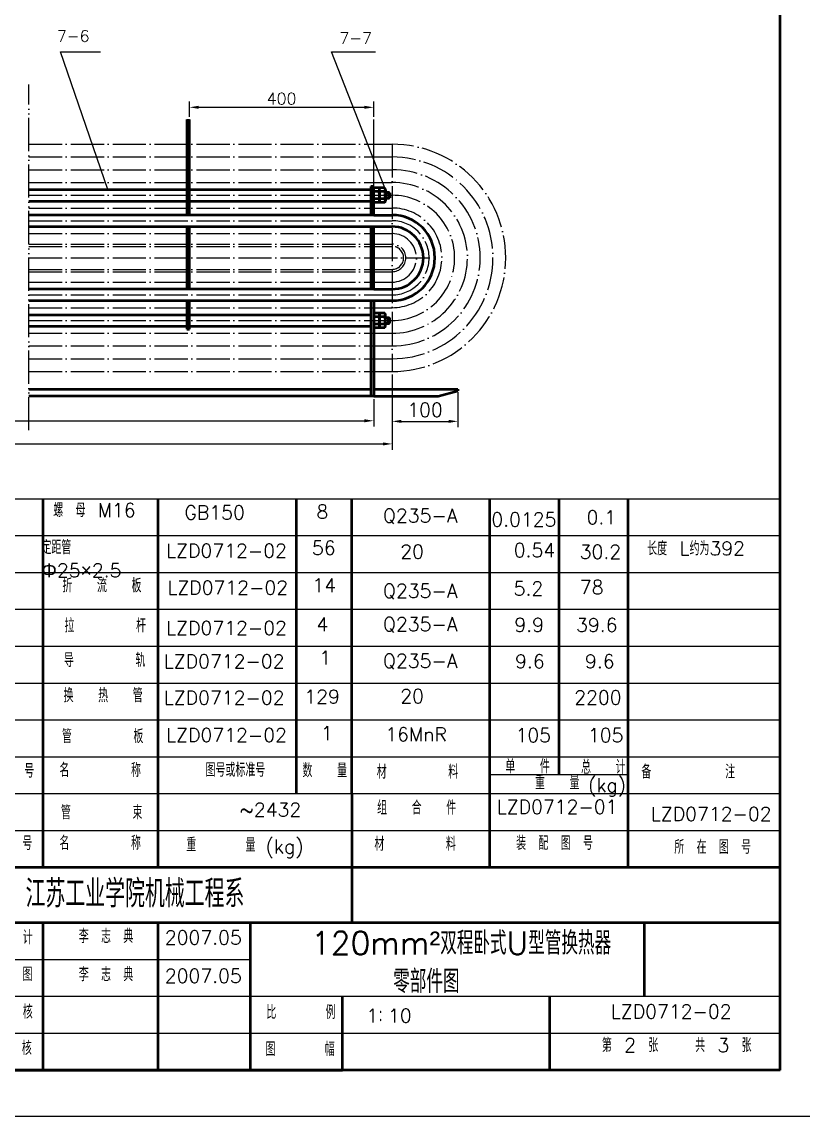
# Model space of a CAD drawing. Header units: millimetres. Extents: x -473 to 368, y 183 to 777.
# Drawn here: x -226.9 to -57.2, y 183 to 420.5 of the extents above; entities that cross this region are included whole.
import ezdxf

# ---------------------------------------------------------------- set-up
doc = ezdxf.new("R2010")
doc.units = ezdxf.units.MM
doc.header["$LTSCALE"] = 0.3
doc.linetypes.add('ACAD_ISO04W100', pattern=[30, 24, -3, 0, -3])
doc.linetypes.add('ACAD_ISO05W100', pattern=[33, 24, -3, 0, -3, 0, -3])
doc.layers.get('Defpoints').update_dxf_attribs({"lineweight": 25})
for name, color, linetype, lineweight in [('双点化线', 56, 'ACAD_ISO05W100', 25), ('图层1', 3, 'Continuous', 25), ('实线', 7, 'Continuous', 50), ('标注线---细实线', 4, 'Continuous', 25), ('点化线', 10, 'ACAD_ISO04W100', 25)]:
    doc.layers.add(name, color=color, linetype=linetype, lineweight=lineweight)
doc.styles.get("Standard").update_dxf_attribs({"font": 'txt', "bigfont": 'gbcbig.shx'})
doc.styles.add('普通标注', font='txt.shx', dxfattribs={"height": 3, "bigfont": 'gbcbig.shx'})
doc.styles.add('标题拦的大字', font='txt.shx', dxfattribs={"height": 6, "bigfont": 'gbcbig.shx'})
doc.styles.add('标题栏的中等字', font='txt.shx', dxfattribs={"height": 5, "bigfont": 'gbcbig.shx'})
doc.dimstyles.new('BIAOZHU', dxfattribs={"dimtxt": 3, "dimasz": 2, "dimexe": 1.25, "dimexo": 0.65, "dimgap": 1, "dimtad": 1, "dimtxsty": 'Standard', "dimcen": 2.5, "dimadec": 0, "dimazin": 0, "dimtfac": 1, "dimtmove": 0, "dimatfit": 3, "dimfxl": 0, "dimarcsym": 0})
doc.dimstyles.new('ISO-25', dxfattribs={"dimtxt": 2.5, "dimasz": 2, "dimexe": 1.25, "dimexo": 0.625, "dimtad": 1, "dimtxsty": 'Standard', "dimcen": 2.5, "dimadec": 0, "dimazin": 0, "dimtfac": 1, "dimtmove": 0, "dimatfit": 3, "dimfxl": 0, "dimarcsym": 0})

# ---------------------------------------------------------------- blocks, each defined once
blk = doc.blocks.new('*D2')
at = {"layer": 'Defpoints', "color": 0}
for p in [(-150.46, 401.91), (-190.46, 399.24), (-150.46, 399.24)]:
    blk.add_point(p, dxfattribs=at)
at = {"layer": '标注线---细实线', "color": 0, "lineweight": -2}
for p, q in [((-190.46, 399.86), (-190.46, 403.16)), ((-188.46, 401.91), (-152.46, 401.91)), ((-150.46, 399.86), (-150.46, 403.16))]:
    blk.add_line(p, q, dxfattribs=at)
at = {"layer": '标注线---细实线', "color": 0}
for points in [[(-188.46, 402.24), (-188.46, 401.58), (-190.46, 401.91)], [(-152.46, 402.24), (-152.46, 401.58), (-150.46, 401.91)]]:
    blk.add_solid(points, dxfattribs=at)
at = {"layer": '标注线---细实线', "color": 0, "insert": (-170.46, 403.79), "char_height": 2.5, "attachment_point": 5}
blk.add_mtext('400', dxfattribs=at)
blk = doc.blocks.new('*D61')
at = {"layer": 'Defpoints', "color": 0}
for p in [(-408.18, 337.34), (-150.46, 339.24), (-150.46, 333.87)]:
    blk.add_point(p, dxfattribs=at)
at = {"layer": '标注线---细实线', "color": 0, "lineweight": -2}
for p, q in [((-150.46, 338.59), (-150.46, 332.62)), ((-408.18, 336.69), (-408.18, 332.62)), ((-406.18, 333.87), (-152.46, 333.87))]:
    blk.add_line(p, q, dxfattribs=at)
at = {"layer": '标注线---细实线', "color": 0}
for points in [[(-406.18, 334.2), (-406.18, 333.54), (-408.18, 333.87)], [(-152.46, 334.2), (-152.46, 333.54), (-150.46, 333.87)]]:
    blk.add_solid(points, dxfattribs=at)
at = {"layer": '标注线---细实线', "color": 0, "insert": (-279.32, 336.37), "char_height": 3, "attachment_point": 5}
blk.add_mtext('6000', dxfattribs=at)
blk = doc.blocks.new('*D62')
at = {"layer": 'Defpoints', "color": 0}
for p in [(-146.46, 344.57), (-414.38, 337.34), (-146.46, 328.85)]:
    blk.add_point(p, dxfattribs=at)
at = {"layer": '标注线---细实线', "color": 0, "lineweight": -2}
for p, q in [((-146.46, 343.92), (-146.46, 327.6)), ((-414.38, 336.69), (-414.38, 327.6)), ((-412.38, 328.85), (-148.46, 328.85))]:
    blk.add_line(p, q, dxfattribs=at)
at = {"layer": '标注线---细实线', "color": 0}
for points in [[(-412.38, 329.18), (-412.38, 328.52), (-414.38, 328.85)], [(-148.46, 329.18), (-148.46, 328.52), (-146.46, 328.85)]]:
    blk.add_solid(points, dxfattribs=at)
at = {"layer": '标注线---细实线', "color": 0, "insert": (-279.19, 331.35), "char_height": 3, "attachment_point": 5}
blk.add_mtext('6040', dxfattribs=at)
blk = doc.blocks.new('*D66')
at = {"layer": 'Defpoints', "color": 0}
for p in [(-132.18, 340.74), (-146.46, 339.24), (-132.18, 333.75)]:
    blk.add_point(p, dxfattribs=at)
at = {"layer": '标注线---细实线', "color": 0, "lineweight": -2}
for p, q in [((-132.18, 340.09), (-132.18, 332.5)), ((-146.46, 338.59), (-146.46, 332.5)), ((-144.46, 333.75), (-134.18, 333.75))]:
    blk.add_line(p, q, dxfattribs=at)
at = {"layer": '标注线---细实线', "color": 0}
for points in [[(-144.46, 334.08), (-144.46, 333.42), (-146.46, 333.75)], [(-134.18, 334.08), (-134.18, 333.42), (-132.18, 333.75)]]:
    blk.add_solid(points, dxfattribs=at)
at = {"layer": '标注线---细实线', "color": 0, "insert": (-139.32, 336.25), "char_height": 3, "attachment_point": 5}
blk.add_mtext('100', dxfattribs=at)

msp = doc.modelspace()

# ---------------------------------------------------------------- linework, layer by layer
at = {"layer": '双点化线'}
msp.add_line((-225.322, 331.805), (-225.322, 406.884), dxfattribs=at)
at = {"layer": '图层1'}
for p, q in [((-191.06, 399.236), (-190.46, 399.236)), ((-191.06, 399.236), (-190.46, 399.236)), ((-191.06, 399.236), (-190.46, 399.236)), ((-191.06, 353.736), (-190.46, 353.736)), ((-191.06, 353.736), (-190.46, 353.736)), ((-151.065, 339.236), (-150.465, 339.236))]:
    msp.add_line(p, q, dxfattribs=at)
msp.add_lwpolyline([(-472.735, 182.956), (368.265, 182.956), (368.265, 776.956), (-472.735, 776.956)], close=True, dxfattribs=at)
at = {"layer": '实线'}
for p, q in [((-62.235, 192.956), (-62.235, 766.956)), ((-191.06, 399.236), (-191.06, 378.529)), ((-190.46, 378.529), (-190.46, 399.236)), ((-225.322, 384.071), (-191.06, 384.071)), ((-190.46, 384.071), (-151.065, 384.071)), ((-150.465, 384.736), (-151.065, 384.736)), ((-151.065, 384.736), (-151.065, 378.529)), ((-150.465, 378.529), (-150.465, 384.736)), ((-150.465, 381.221), (-150.465, 384.421)), ((-149.307, 384.421), (-150.465, 384.421)), ((-149.185, 383.621), (-150.465, 383.621)), ((-149.188, 384.019), (-149.188, 381.611)), ((-149.185, 381.221), (-149.185, 384.421)), ((-148.027, 384.421), (-149.185, 384.421)), ((-147.905, 383.621), (-149.185, 383.621)), ((-147.908, 384.019), (-147.908, 381.611)), ((-147.908, 383.381), (-146.989, 383.381)), ((-147.229, 383.621), (-147.229, 382.021)), ((-146.989, 383.381), (-146.989, 382.261)), ((-225.322, 381.571), (-151.065, 381.571)), ((-149.185, 382.021), (-150.465, 382.021)), ((-149.307, 381.221), (-150.465, 381.221)), ((-147.905, 382.021), (-149.185, 382.021)), ((-148.027, 381.221), (-149.185, 381.221)), ((-147.908, 382.261), (-146.989, 382.261)), ((-150.465, 378.529), (-225.322, 378.529)), ((-150.465, 378.529), (-146.465, 378.529)), ((-225.322, 376.029), (-150.465, 376.029)), ((-191.06, 376.029), (-191.06, 362.444)), ((-190.46, 362.444), (-190.46, 376.029)), ((-151.065, 376.029), (-151.065, 362.444)), ((-150.465, 362.444), (-150.465, 376.029)), ((-150.465, 376.029), (-146.465, 376.029)), ((-150.465, 362.444), (-225.322, 362.444)), ((-150.465, 362.444), (-146.465, 362.444)), ((-225.322, 359.944), (-150.465, 359.944)), ((-191.06, 359.944), (-191.06, 353.736)), ((-190.46, 353.736), (-190.46, 359.944)), ((-151.065, 359.944), (-151.065, 339.236)), ((-150.465, 359.944), (-146.465, 359.944)), ((-150.465, 359.944), (-150.465, 339.236)), ((-225.322, 356.901), (-191.06, 356.901)), ((-190.46, 356.901), (-151.065, 356.901)), ((-149.307, 357.251), (-150.465, 357.251)), ((-150.465, 357.251), (-150.465, 354.051)), ((-149.185, 356.451), (-150.465, 356.451)), ((-149.188, 354.454), (-149.188, 356.862)), ((-148.027, 357.251), (-149.185, 357.251)), ((-149.185, 357.251), (-149.185, 354.051)), ((-147.905, 356.451), (-149.185, 356.451)), ((-147.908, 354.454), (-147.908, 356.862)), ((-147.229, 354.851), (-147.229, 356.451)), ((-225.322, 354.401), (-191.06, 354.401)), ((-190.46, 354.401), (-151.065, 354.401)), ((-149.185, 354.851), (-150.465, 354.851)), ((-149.307, 354.051), (-150.465, 354.051)), ((-147.905, 354.851), (-149.185, 354.851)), ((-148.027, 354.051), (-149.185, 354.051)), ((-147.908, 356.211), (-146.989, 356.211)), ((-147.908, 355.091), (-146.989, 355.091)), ((-146.989, 355.091), (-146.989, 356.211)), ((-191.06, 353.736), (-190.46, 353.736)), ((-225.322, 340.736), (-151.065, 340.736)), ((-150.465, 340.736), (-136.465, 340.736)), ((-150.465, 340.736), (-132.182, 340.736)), ((-136.465, 339.236), (-132.182, 340.384)), ((-132.182, 340.736), (-132.182, 340.384)), ((-150.465, 339.236), (-225.322, 339.236)), ((-150.465, 339.236), (-136.465, 339.236)), ((-222.235, 236.956), (-222.235, 316.956)), ((-197.235, 236.956), (-197.235, 316.956)), ((-167.235, 252.956), (-167.235, 316.956)), ((-155.235, 252.956), (-155.235, 316.956)), ((-125.235, 236.956), (-125.235, 316.956)), ((-110.235, 316.956), (-110.235, 257.076)), ((-95.235, 252.956), (-95.235, 316.956)), ((-155.235, 252.956), (-155.235, 236.956)), ((-95.235, 236.956), (-95.235, 252.956)), ((-242.235, 236.956), (-62.235, 236.956)), ((-155.235, 236.956), (-155.235, 224.956)), ((-120.235, 236.956), (-62.235, 236.956)), ((-242.235, 224.956), (-62.235, 224.956)), ((-222.235, 192.956), (-222.235, 224.956)), ((-197.235, 192.956), (-197.235, 224.956)), ((-177.235, 192.956), (-177.235, 224.956)), ((-91.717, 224.956), (-91.717, 208.956)), ((-157.235, 192.956), (-157.235, 208.956)), ((-112.235, 192.956), (-112.235, 208.956)), ((-62.235, 192.956), (-447.735, 192.956)), ((-242.235, 192.956), (-222.235, 192.956)), ((-222.235, 192.956), (-197.235, 192.956)), ((-197.235, 192.956), (-177.235, 192.956)), ((-177.235, 192.956), (-157.235, 192.956))]:
    msp.add_line(p, q, dxfattribs=at)
for centre, radius, start, end in [((-149.886, 384.032), 0.698, 323.94683, 33.93631), ((-151.585, 382.821), 2.4, 340.52878, 19.47122), ((-148.606, 384.032), 0.698, 323.94683, 33.93631), ((-150.305, 382.821), 2.4, 340.52878, 19.47122), ((-149.886, 381.611), 0.698, 326.06369, 36.05317), ((-148.606, 381.611), 0.698, 326.06369, 36.05317), ((-146.465, 369.236), 9.287, 270, 90), ((-146.465, 369.236), 6.792, 270, 90), ((-149.886, 356.862), 0.698, 323.94683, 33.93631), ((-151.585, 355.651), 2.4, 340.52878, 19.47122), ((-148.606, 356.862), 0.698, 323.94683, 33.93631), ((-150.305, 355.651), 2.4, 340.52878, 19.47122), ((-149.886, 354.441), 0.698, 326.06369, 36.05317), ((-148.606, 354.441), 0.698, 326.06369, 36.05317)]:
    msp.add_arc(centre, radius, start, end, dxfattribs=at)
at = {"layer": '标注线---细实线'}
for p, q in [((-208.191, 384.071), (-218.475, 413.955)), ((-218.475, 413.955), (-209.773, 413.955)), ((-148.027, 384.421), (-159.646, 413.955)), ((-159.646, 413.955), (-150.039, 413.955)), ((-150.465, 384.736), (-150.465, 399.236)), ((-149.185, 383.621), (-147.229, 383.621)), ((-147.229, 383.621), (-146.989, 383.381)), ((-149.185, 382.021), (-147.229, 382.021)), ((-147.229, 382.021), (-146.989, 382.261)), ((-149.185, 356.451), (-147.229, 356.451)), ((-147.229, 356.451), (-146.989, 356.211)), ((-149.185, 354.851), (-147.229, 354.851)), ((-147.229, 354.851), (-146.989, 355.091)), ((-242.235, 316.956), (-62.235, 316.956)), ((-125.235, 316.956), (-95.235, 316.956)), ((-242.235, 308.956), (-62.235, 308.956)), ((-242.235, 300.956), (-62.235, 300.956)), ((-242.235, 292.956), (-62.235, 292.956)), ((-242.235, 284.956), (-62.235, 284.956)), ((-242.235, 276.956), (-62.235, 276.956)), ((-242.235, 268.956), (-62.235, 268.956)), ((-242.235, 260.956), (-62.235, 260.956)), ((-125.235, 257.076), (-95.235, 257.076)), ((-242.235, 252.956), (-62.235, 252.956)), ((-242.235, 244.956), (-62.235, 244.956)), ((-242.235, 216.956), (-177.235, 216.956)), ((-242.235, 208.956), (-62.235, 208.956)), ((-242.235, 200.956), (-62.235, 200.956))]:
    msp.add_line(p, q, dxfattribs=at)
at = {"layer": '点化线'}
for p, q in [((-225.322, 393.906), (-146.465, 393.906)), ((-146.465, 393.906), (-146.465, 344.567)), ((-225.322, 391.135), (-146.465, 391.135)), ((-225.322, 388.363), (-146.465, 388.363)), ((-225.322, 385.592), (-146.465, 385.592)), ((-225.322, 382.821), (-146.465, 382.821)), ((-225.322, 380.05), (-146.465, 380.05)), ((-225.322, 377.279), (-146.465, 377.279)), ((-225.322, 374.507), (-146.465, 374.507)), ((-225.322, 372.236), (-146.465, 372.236)), ((-225.322, 371.736), (-146.465, 371.736)), ((-225.322, 369.236), (-138.259, 369.236)), ((-225.322, 366.736), (-146.465, 366.736)), ((-225.322, 366.236), (-146.465, 366.236)), ((-225.322, 363.965), (-146.465, 363.965)), ((-225.322, 361.194), (-146.465, 361.194)), ((-225.322, 358.423), (-146.465, 358.423)), ((-225.322, 355.651), (-146.465, 355.651)), ((-225.322, 352.88), (-146.465, 352.88)), ((-225.322, 350.109), (-146.465, 350.109)), ((-225.322, 347.338), (-146.465, 347.338)), ((-225.322, 344.567), (-146.465, 344.567))]:
    msp.add_line(p, q, dxfattribs=at)
for radius in [24.67, 21.898, 19.127, 16.356, 13.585, 10.814, 8.042, 5.271, 3, 2.5]:
    msp.add_arc((-146.465, 369.236), radius, 270, 90, dxfattribs=at)

# ---------------------------------------------------------------- texts
at = {"layer": '标注线---细实线', "attachment_point": 1}
for s, insert, char_height, width, style in [('7-6', (-219.245, 418.616), 2.5, 9.18119, '普通标注'), ('7-7', (-157.909, 418.166), 2.5, 9.00291, '普通标注'), ('螺 母 M16', (-220.056, 315.983), 3, 18.43748, '普通标注'), ('GB150', (-191.548, 315.454), 3, 18.43748, '普通标注'), ('8', (-162.888, 315.646), 3, 18.43748, '普通标注'), ('Q235-A', (-148.46, 314.789), 3, 18.43748, '普通标注'), ('0.0125', (-124.924, 313.938), 3, 18.43748, '普通标注'), ('0.1', (-104.239, 314.425), 3, 18.43748, '普通标注'), ('定距管{\\fArial|b0|i0|c161|p32;Φ}25{\\fArial|b0|i0|c0|p32;×}2.5', (-222.596, 307.912), 3, 18.43748, '普通标注'), ('LZD0712-02', (-195.532, 307.169), 3, 18.43748, '普通标注'), ('56', (-163.87, 307.792), 3, 18.43748, '普通标注'), ('20', (-144.692, 306.981), 3, 18.43748, '普通标注'), ('0.54', (-120.057, 307.287), 3, 18.43748, '普通标注'), ('30.2', (-105.732, 306.927), 3, 18.43748, '普通标注'), ('长度 L约为392', (-91.063, 307.67), 3, 26.22245, '普通标注'), ('折  流  板', (-218.061, 299.627), 3, 18.43748, '普通标注'), ('14', (-163.775, 299.675), 3, 18.43748, '普通标注'), ('78', (-105.71, 299.264), 3, 18.43748, '普通标注'), ('LZD0712-02', (-195.275, 299.169), 3, 18.43748, '普通标注'), ('Q235-A', (-148.46, 298.476), 3, 18.43748, '普通标注'), ('5.2', (-120.08, 298.972), 3, 18.43748, '普通标注'), ('拉     杆', (-217.594, 290.931), 3, 22.8714, '普通标注'), ('LZD0712-02', (-195.532, 290.412), 3, 18.43748, '普通标注'), ('4', (-162.869, 291.201), 3, 18.43748, '普通标注'), ('Q235-A', (-148.46, 291.227), 3, 18.43748, '普通标注'), ('9.9', (-119.917, 291.073), 3, 18.43748, '普通标注'), ('39.6', (-106.515, 291.049), 3, 18.43748, '普通标注'), ('导     轨', (-217.728, 283.439), 3, 23.01483, '普通标注'), ('LZD0712-02', (-196.047, 283.169), 3, 18.43748, '普通标注'), ('1', (-162.265, 283.957), 3, 18.43748, '普通标注'), ('Q235-A', (-148.46, 283.28), 3, 18.43748, '普通标注'), ('9.6', (-119.754, 283.154), 3, 18.43748, '普通标注'), ('9.6', (-104.59, 283.154), 3, 18.43748, '普通标注'), ('换  热  管', (-217.792, 275.781), 3, 18.43748, '普通标注'), ('20', (-144.692, 275.611), 3, 18.43748, '普通标注'), ('LZD0712-02', (-196.047, 275.266), 3, 18.43748, '普通标注'), ('129', (-165.516, 275.493), 3, 18.43748, '普通标注'), ('2200', (-106.918, 275.321), 3, 18.43748, '普通标注'), ('管     板', (-218.162, 266.909), 3, 22.62911, '普通标注'), ('LZD0712-02', (-195.532, 267.169), 3, 18.43748, '普通标注'), ('1', (-161.906, 267.558), 3, 18.43748, '普通标注'), ('16MnR', (-147.956, 267.313), 3, 18.43748, '普通标注'), ('105', (-119.669, 267.132), 3, 18.43748, '普通标注'), ('105', (-103.942, 267.132), 3, 18.43748, '普通标注'), ('序    号', (-239.188, 259.411), 3, 18.43748, '普通标注'), ('名     称', (-218.693, 259.554), 3, 21.45731, '普通标注'), ('图号或标准号', (-186.968, 259.608), 3, 18.43748, '普通标注'), ('数  量', (-165.926, 259.484), 3, 18.43748, '普通标注'), ('材     料', (-149.805, 259.177), 3, 21.70811, '普通标注'), ('单  件', (-121.883, 260.365), 3, 18.43748, '普通标注'), ('总  计', (-105.439, 260.218), 3, 18.43748, '普通标注'), ('备      注', (-92.345, 259.199), 3, 28.51396, '普通标注'), ('重  量', (-115.424, 256.853), 3, 18.43748, '普通标注'), ('(kg)', (-103.92, 256.294), 3, 18.43748, '普通标注'), ('管     束', (-218.385, 250.361), 3, 21.14945, '普通标注'), ('~2432', (-179.57, 250.968), 3, 18.43748, '普通标注'), ('组  合  件', (-149.721, 251.412), 3, 18.43748, '普通标注'), ('LZD0712-01', (-123.746, 251.572), 3, 18.43748, '普通标注'), ('LZD0712-02', (-90.287, 250.041), 3, 18.43748, '普通标注'), ('件    号', (-239.608, 243.7), 3, 18.43748, '普通标注'), ('名     称', (-218.693, 243.743), 3, 21.45731, '普通标注'), ('重    量', (-191.153, 243.364), 3, 18.43748, '普通标注'), ('(kg)', (-173.935, 242.972), 3, 18.43748, '普通标注'), ('材     料', (-150.309, 243.53), 3, 20.35142, '普通标注'), ('装 配 图 号', (-119.528, 243.717), 3, 18.43748, '普通标注'), ('所 在 图 号', (-85.192, 242.872), 3, 18.43748, '普通标注'), ('江苏工业学院机械工程系', (-226.056, 234.236), 6, 84.38861, '标题拦的大字'), ('设    计', (-239.53, 223.247), 3, 18.43748, '普通标注'), ('李 志 典', (-214.499, 223.511), 3, 18.43748, '普通标注'), ('120mm{\\fArial|b0|i0|c0|p32;²}双程卧式U型管换热器\\P    零部件图', (-164.053, 223.021), 5, 80.31161, '标题栏的中等字'), ('2007.05', (-195.817, 223.218), 3, 18.43748, '普通标注'), ('绘    图', (-239.585, 215.264), 3, 18.43748, '普通标注'), ('李 志 典', (-214.499, 215.228), 3, 18.43748, '普通标注'), ('2007.05', (-195.817, 214.915), 3, 18.43748, '普通标注'), ('校    核', (-239.503, 207.095), 3, 18.43748, '普通标注'), ('比    例', (-173.77, 207.021), 3, 18.43748, '普通标注'), ('LZD0712-02', (-98.973, 207.169), 3, 18.43748, '普通标注'), ('1：10', (-152.081, 206.267), 3, 18.43748, '普通标注'), ('审    核', (-239.716, 199.225), 3, 18.43748, '普通标注'), ('第 2 张   共 3 张', (-100.911, 199.858), 3, 38.67566, '普通标注'), ('图    幅', (-173.931, 199.016), 3, 18.43748, '普通标注')]:
    msp.add_mtext(s, dxfattribs=dict(at, insert=insert, char_height=char_height, width=width, style=style))

# ---------------------------------------------------------------- dimensions: what is measured, and where the dimension line sits
at = {"layer": '标注线---细实线'}
for base, p1, p2, text, dimstyle, picture, middle in [((-150.465, 401.911), (-190.46, 399.236), (-150.465, 399.236), '400', 'ISO-25', '*D2', (-170.462, 403.786)), ((-132.182, 333.752), (-146.465, 339.236), (-132.182, 340.736), '100', 'BIAOZHU', '*D66', (-139.323, 336.252))]:
    dim = msp.add_linear_dim(base=base, p1=p1, p2=p2, text=text, dimstyle=dimstyle, dxfattribs=at)
    dim.commit()
    dim.dimension.update_dxf_attribs({"geometry": picture, "text_midpoint": middle})
for base, p1, p2, text, picture, middle in [((-146.465, 328.851), (-414.38, 337.345), (-146.465, 344.567), '6040', '*D62', (-279.186, 328.851)), ((-150.465, 333.869), (-408.18, 337.345), (-150.465, 339.236), '6000', '*D61', (-279.322, 333.869))]:
    dim = msp.add_linear_dim(base=base, p1=p1, p2=p2, text=text, dimstyle='BIAOZHU', dxfattribs=at)
    dim.commit()
    dim.dimension.update_dxf_attribs({"geometry": picture, "text_midpoint": middle, "dimtype": 160})

doc.saveas('drawing.dxf')
